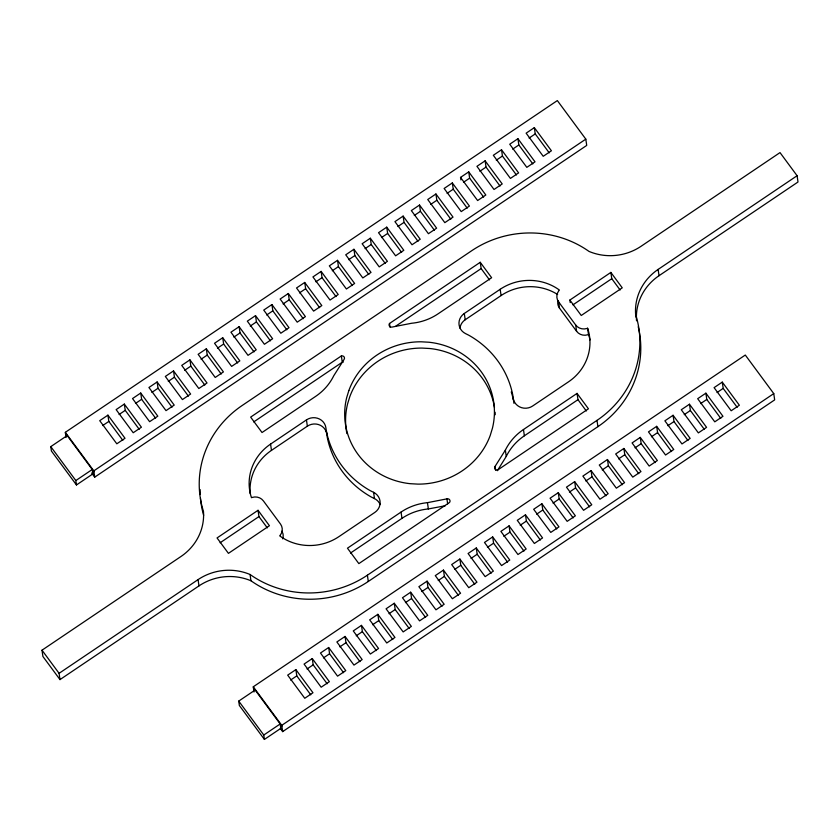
<?xml version="1.0" encoding="UTF-8"?>
<svg xmlns="http://www.w3.org/2000/svg" width="840" height="840" viewBox="0 0 840 840"><rect width="100%" height="100%" fill="white"/><g stroke="black" fill="none" stroke-linecap="round" stroke-linejoin="round"><path stroke-width="1.26" d="M495.075 466.399A2.447 2.321 -8.2 0 0 497.721 469.991L588.452 408.807L577.059 393.393L523.467 429.524A54.254 51.45 -8.2 0 0 505.355 450.135L495.075 466.399L495.621 470.169M577.059 393.393L577.973 399.672L524.37 435.803A54.254 51.45 -8.2 0 0 506.257 456.414L497.375 470.705M66.087 437.524L65.331 432.317L557.34 100.58L585.816 139.136L586.719 145.415L94.71 477.152L91.655 473.004M76.472 484.953L75.842 480.554L92.242 469.497L92.873 473.897L76.472 484.953L51.408 451.017L50.778 446.628L67.179 435.572M107.93 415.149L99.729 420.672L116.812 443.804L125.013 438.281L107.93 415.149L108.833 421.418L122.819 440.349M124.331 404.082L116.13 409.616L133.214 432.747L141.414 427.224L124.331 404.082L125.234 410.361L139.209 429.293M140.732 393.026L132.531 398.559L149.615 421.691L157.815 416.168L140.732 393.026L141.635 399.305L155.61 418.236M157.133 381.969L148.932 387.503L166.016 410.634L174.216 405.101L157.133 381.969L158.035 388.248L172.011 407.18M173.534 370.913L165.333 376.446L182.416 399.578L190.617 394.044L173.534 370.913L174.436 377.192L188.412 396.123M189.934 359.856L181.734 365.389L198.817 388.521L207.018 382.988L189.934 359.856L190.838 366.135L204.813 385.056M206.335 348.8L198.135 354.322L215.219 377.465L223.419 371.931L206.335 348.8L207.239 355.079L221.214 374M222.726 337.743L214.526 343.266L231.62 366.408L239.82 360.875L222.726 337.743L223.64 344.022L237.615 362.943M239.127 326.687L230.927 332.209L248.021 355.341L256.221 349.818L239.127 326.687L240.041 332.955L254.016 351.887M255.528 315.63L247.328 321.153L264.422 344.284L272.622 338.762L255.528 315.63L256.431 321.899L270.417 340.83M271.929 304.563L263.728 310.096L280.822 333.228L289.012 327.705L271.929 304.563L272.832 310.842L286.818 329.774M288.33 293.506L280.13 299.04L297.213 322.171L305.413 316.638L288.33 293.506L289.233 299.786L303.219 318.717M304.731 282.45L296.531 287.983L313.614 311.115L321.815 305.582L304.731 282.45L305.634 288.729L319.62 307.661M321.132 271.394L312.931 276.927L330.015 300.058L338.216 294.525L321.132 271.394L322.035 277.673L336.021 296.604M337.533 260.337L329.332 265.86L346.416 289.002L354.617 283.469L337.533 260.337L338.436 266.616L352.411 285.537M353.934 249.281L345.733 254.803L362.817 277.945L371.018 272.412L353.934 249.281L354.837 255.559L368.812 274.481M370.335 238.224L362.135 243.747L379.218 266.878L387.419 261.356L370.335 238.224L371.238 244.503L385.214 263.424M386.736 227.167L378.536 232.691L395.619 255.822L403.82 250.299L386.736 227.167L387.639 233.436L401.615 252.368M403.137 216.101L394.937 221.634L412.02 244.766L420.221 239.243L403.137 216.101L404.04 222.38L418.016 241.311M419.538 205.044L411.338 210.578L428.421 233.709L436.622 228.186L419.538 205.044L420.441 211.323L434.417 230.255M435.929 193.988L427.739 199.521L444.822 222.653L453.022 217.119L435.929 193.988L436.842 200.267L450.818 219.198M452.33 182.931L444.129 188.465L461.223 211.596L469.423 206.062L452.33 182.931L453.243 189.21L467.219 208.142M460.53 177.408L468.731 171.875L485.825 195.006L477.624 200.54L460.53 177.408L460.897 179.917M485.132 160.818L476.931 166.341L494.025 189.483L502.215 183.95L485.132 160.818L486.034 167.097L500.021 186.018M501.532 149.762L493.332 155.284L510.416 178.416L518.616 172.893L501.532 149.762L502.435 156.041L516.422 174.962M517.933 138.705L509.733 144.228L526.817 167.359L535.017 161.837L517.933 138.705L518.837 144.974L532.822 163.905M534.335 127.638L526.134 133.172L543.218 156.303L551.418 150.78L534.335 127.638L535.238 133.917L549.224 152.849M102.68 425.565L108.833 421.418M119.081 414.509L125.234 410.361M135.482 403.452L141.635 399.305M151.883 392.395L158.035 388.248M168.284 381.339L174.436 377.192M184.684 370.282L190.838 366.135M201.085 359.226L207.239 355.079M217.487 348.169L223.64 344.022M233.888 337.103L240.041 332.955M250.289 326.046L256.431 321.899M266.69 314.99L272.832 310.842M283.091 303.933L289.233 299.786M299.492 292.877L305.634 288.729M315.882 281.82L322.035 277.673M332.283 270.764L338.436 266.616M348.684 259.707L354.837 255.559M365.085 248.64L371.238 244.503M381.486 237.584L387.639 233.436M397.887 226.527L404.04 222.38M414.288 215.471L420.441 211.323M430.689 204.414L436.842 200.267M447.09 193.358L453.243 189.21M463.491 182.301L469.634 178.154L468.731 171.875M479.892 171.245L486.034 167.097M496.293 160.188L502.435 156.041M512.694 149.121L518.837 144.974M529.085 138.065L535.238 133.917M94.71 477.152L93.807 470.873L585.816 139.136M341.366 355.94L250.646 417.113L262.028 432.526L315.63 396.396A54.254 51.45 -8.2 0 0 333.743 375.784L344.022 359.52A2.447 2.321 -8.2 0 0 341.366 355.94L342.279 362.208L253.701 421.932M389.519 323.474L480.239 262.3L491.631 277.725L438.039 313.856A54.254 51.45 -8.2 0 1 411.642 323.253L392.165 327.054A2.447 2.321 -8.2 0 1 389.519 323.474L390.054 327.243M395.819 326.109L481.152 268.579L480.239 262.3M326.371 431.151A94.941 90.038 -8.2 0 0 370.387 490.739L373.58 492.324A12.453 11.812 -8.2 0 1 374.798 512.442L338.919 536.634A49.97 47.387 -8.2 0 1 280.245 536.277L279.678 535.836L280.235 535.196A9.996 9.482 -8.2 0 0 280.487 524.044L263.403 500.913A9.996 9.482 -8.2 0 0 252.315 497.396L251.507 497.69L251.255 497.028A49.97 47.387 -8.2 0 1 270.575 444.098L306.453 419.906A12.453 11.812 -8.2 0 1 325.889 427.739L327.274 437.419A94.941 90.038 -8.2 0 0 371.291 497.018L374.483 498.603A12.453 11.812 -8.2 0 1 380.079 504.357M513.954 403.326L512.726 394.769A94.941 90.038 -8.2 0 0 468.709 335.181L465.518 333.596A12.453 11.812 -8.2 0 1 464.3 313.478L500.178 289.286A49.97 47.387 -8.2 0 1 558.852 289.643L559.409 290.084L558.852 290.724A9.996 9.482 -8.2 0 0 558.611 301.875L559.514 308.154L576.597 331.286A9.996 9.482 -8.2 0 0 587.685 334.803L588.494 334.509L587.591 328.23L586.772 328.524A9.996 9.482 -8.2 0 1 575.694 325.006L558.611 301.875M250.204 493.594A49.97 47.387 -8.2 0 1 271.478 450.377L307.356 426.185A12.453 11.812 -8.2 0 1 326.792 434.018M459.931 328.209A12.453 11.812 -8.2 0 1 465.203 319.756L501.081 295.565A49.97 47.387 -8.2 0 1 557.634 294.494M638.222 326.77A99.939 94.773 -8.2 0 1 597.901 426.657L368.298 581.469A99.939 94.773 -8.2 0 1 250.96 580.766A52.742 50.012 -8.2 0 0 198.965 585.9L59.987 679.602L42.903 656.471L42 650.192L180.978 556.49A52.742 50.012 -8.2 0 0 203.469 511.403A99.939 94.773 -8.2 0 1 242.099 405.542L471.702 250.73A99.939 94.773 -8.2 0 1 589.04 251.433A52.742 50.012 -8.2 0 0 641.036 246.298L780.014 152.597L797.097 175.728L798 182.007L659.022 275.709A52.742 50.012 -8.2 0 0 636.531 320.786M258.048 510.3L217.046 537.947L228.438 553.361L269.441 525.725L258.048 510.3L258.951 516.579L267.309 527.888M569.867 300.058L610.859 272.412L622.251 287.837L581.249 315.483L569.867 300.058L570.224 302.568M220.112 542.766L258.951 516.579M572.922 304.878L611.772 278.691L610.859 272.412M59.987 679.602L59.084 673.323L198.061 579.621A52.742 50.012 -8.2 0 1 250.058 574.486A99.939 94.773 -8.2 0 0 367.395 575.19L596.999 420.378A99.939 94.773 -8.2 0 0 635.628 314.517A52.742 50.012 -8.2 0 1 658.119 269.43L797.097 175.728M401.058 512.064L347.466 548.195L358.848 563.619L449.579 502.446A2.447 2.321 -8.2 0 0 446.933 498.866L427.455 502.667A54.254 51.45 -8.2 0 0 401.058 512.064L401.961 518.343L350.511 553.035M254.027 691.992L253.281 686.784L745.29 355.047L773.766 393.603L774.669 399.882L282.66 731.619L280.361 728.511M264.411 739.421L263.781 735.021L280.182 723.965L280.812 728.364L264.411 739.421L239.358 705.495L238.728 701.096L255.119 690.039M295.88 669.617L287.679 675.139L304.762 698.282L312.963 692.748L295.88 669.617L296.782 675.896L310.758 694.817M312.27 658.56L304.08 664.083L321.163 687.215L329.364 681.692L312.27 658.56L313.183 664.839L327.159 683.76M328.671 647.504L320.471 653.026L337.565 676.158L345.765 670.635L328.671 647.504L329.584 653.772L343.56 672.703M345.072 636.437L336.872 641.97L353.966 665.101L362.166 659.578L345.072 636.437L345.975 642.716L359.961 661.647M361.473 625.38L353.272 630.913L370.367 654.045L378.556 648.512L361.473 625.38L362.376 631.659L376.362 650.591M377.874 614.324L369.673 619.857L386.757 642.989L394.957 637.455L377.874 614.324L378.777 620.602L392.763 639.534M394.275 603.267L386.075 608.8L403.158 631.932L411.358 626.399L394.275 603.267L395.178 609.546L409.164 628.477M410.676 592.211L402.476 597.744L419.559 620.875L427.76 615.342L410.676 592.211L411.579 598.49L425.565 617.411M427.077 581.154L418.877 586.677L435.96 609.819L444.161 604.286L427.077 581.154L427.98 587.433L441.956 606.354M443.478 570.098L435.278 575.621L452.361 598.752L460.562 593.229L443.478 570.098L444.381 576.376L458.356 595.298M459.879 559.041L451.679 564.564L468.762 587.696L476.963 582.173L459.879 559.041L460.782 565.309L474.757 584.241M476.28 547.974L468.08 553.508L485.163 576.639L493.364 571.116L476.28 547.974L477.183 554.253L491.159 573.184M492.681 536.918L484.481 542.451L501.564 565.582L509.765 560.059L492.681 536.918L493.584 543.197L507.56 562.128M509.082 525.861L500.882 531.394L517.965 554.526L526.166 548.993L509.082 525.861L509.985 532.14L523.961 551.072M525.472 514.805L517.283 520.338L534.366 543.47L542.567 537.936L525.472 514.805L526.386 521.083L540.361 540.015M541.874 503.748L533.673 509.281L550.767 532.413L558.968 526.88L541.874 503.748L542.787 510.027L556.763 528.948M558.275 492.692L550.074 498.215L567.168 521.356L575.369 515.823L558.275 492.692L559.178 498.971L573.163 517.892M574.675 481.635L566.475 487.158L583.569 510.3L591.759 504.767L574.675 481.635L575.578 487.914L589.565 506.835M591.077 470.579L582.876 476.102L599.96 499.233L608.16 493.71L591.077 470.579L591.98 476.847L605.966 495.779M607.477 459.522L599.277 465.045L616.361 488.177L624.561 482.654L607.477 459.522L608.38 465.791L622.367 484.722M623.879 448.455L615.678 453.989L632.762 477.12L640.962 471.597L623.879 448.455L624.782 454.734L638.768 473.666M640.279 437.399L632.079 442.932L649.163 466.064L657.363 460.53L640.279 437.399L641.183 443.678L655.158 462.609M656.68 426.342L648.48 431.876L665.563 455.007L673.764 449.474L656.68 426.342L657.583 432.621L671.559 451.553M673.082 415.286L664.881 420.819L681.965 443.951L690.165 438.417L673.082 415.286L673.985 421.565L687.96 440.496M689.482 404.229L681.282 409.752L698.365 432.894L706.566 427.361L689.482 404.229L690.385 410.508L704.361 429.429M705.884 393.173L697.683 398.695L714.767 421.838L722.967 416.304L705.884 393.173L706.787 399.452L720.762 418.373M722.284 382.116L714.084 387.639L731.168 410.77L739.368 405.248L722.284 382.116L723.188 388.395L737.163 407.316M290.63 680.043L296.782 675.896M307.031 668.976L313.183 664.839M323.431 657.92L329.584 653.772M339.832 646.863L345.975 642.716M356.233 635.807L362.376 631.659M372.635 624.75L378.777 620.602M389.036 613.694L395.178 609.546M405.426 602.637L411.579 598.49M421.827 591.581L427.98 587.433M438.228 580.514L444.381 576.376M454.629 569.457L460.782 565.309M471.03 558.4L477.183 554.253M487.431 547.344L493.584 543.197M503.832 536.288L509.985 532.14M520.233 525.231L526.386 521.083M536.634 514.174L542.787 510.027M553.035 503.118L559.178 498.971M569.436 492.062L575.578 487.914M585.837 480.995L591.98 476.847M602.238 469.938L608.38 465.791M618.629 458.882L624.782 454.734M635.029 447.825L641.183 443.678M651.43 436.769L657.583 432.621M667.832 425.712L673.985 421.565M684.232 414.656L690.385 410.508M700.634 403.599L706.787 399.452M717.034 392.532L723.188 388.395M282.66 731.619L281.757 725.34L773.766 393.603M445.431 505.733L428.358 508.945A54.254 51.45 -8.2 0 0 401.961 518.343M611.772 278.691L620.12 290M469.634 178.154L483.62 197.075M481.152 268.579L489.5 279.888M577.973 399.672L586.32 410.981M65.331 432.317L93.807 470.873M253.281 686.784L281.757 725.34M65.468 433.251L93.944 471.807M253.418 687.729L281.894 726.285M92.873 473.897L94.584 476.207M280.812 728.364L282.524 730.674M50.778 446.628L75.842 480.554M238.728 701.096L263.781 735.021M42 650.192L59.084 673.323M587.591 328.23L587.843 328.892A49.97 47.387 -8.2 0 1 568.523 381.822L532.644 406.014A12.453 11.812 -8.2 0 1 513.208 398.181M588.494 334.509L588.746 335.171A49.97 47.387 -8.2 0 1 589.985 339.969M658.119 269.43L659.022 275.709M635.628 314.517L635.996 317.026M596.999 420.378L597.901 426.657M575.694 325.006L576.597 331.286M523.467 429.524L524.37 435.803M500.178 289.286L501.081 295.565M505.355 450.135L506.257 456.414M464.3 313.478L465.203 319.756M446.933 498.866L447.657 503.885M427.455 502.667L428.358 508.945M373.58 492.324L374.483 498.603M367.395 575.19L368.298 581.469M306.453 419.906L307.356 426.185M270.575 444.098L271.478 450.377M250.058 574.486L250.96 580.766M198.061 579.621L198.965 585.9M203.648 515.308A99.939 94.773 -8.2 0 1 200.466 498.257M200.214 494.54A99.939 94.773 -8.2 0 1 200.12 489.573M342.279 362.208A2.447 2.321 -8.2 0 1 343.287 362.114M495.075 412.241A74.96 71.085 -8.2 0 1 495.243 414.719M346.899 433.598A74.96 71.085 -8.2 0 1 347.56 404.009L349.745 396.827A74.96 71.085 -8.2 0 1 422.048 348.075L429.86 348.516A74.96 71.085 -8.2 0 1 494.456 407.316M511.256 391.923A94.941 90.038 -8.2 0 1 513.387 399.893M559.514 308.154A9.996 9.482 -8.2 0 1 557.991 300.594M282.755 532.98A9.996 9.482 -8.2 0 1 282.618 538.839M281.946 531.163A9.996 9.482 -8.2 0 1 282.397 532.045M348.842 390.548L346.657 397.73A74.96 71.085 -8.2 0 0 410.141 483.683L417.953 484.124A74.96 71.085 -8.2 0 0 490.256 435.372L492.44 428.19A74.96 71.085 -8.2 0 0 428.957 342.237L421.144 341.796A74.96 71.085 -8.2 0 0 348.842 390.548"/></g></svg>
